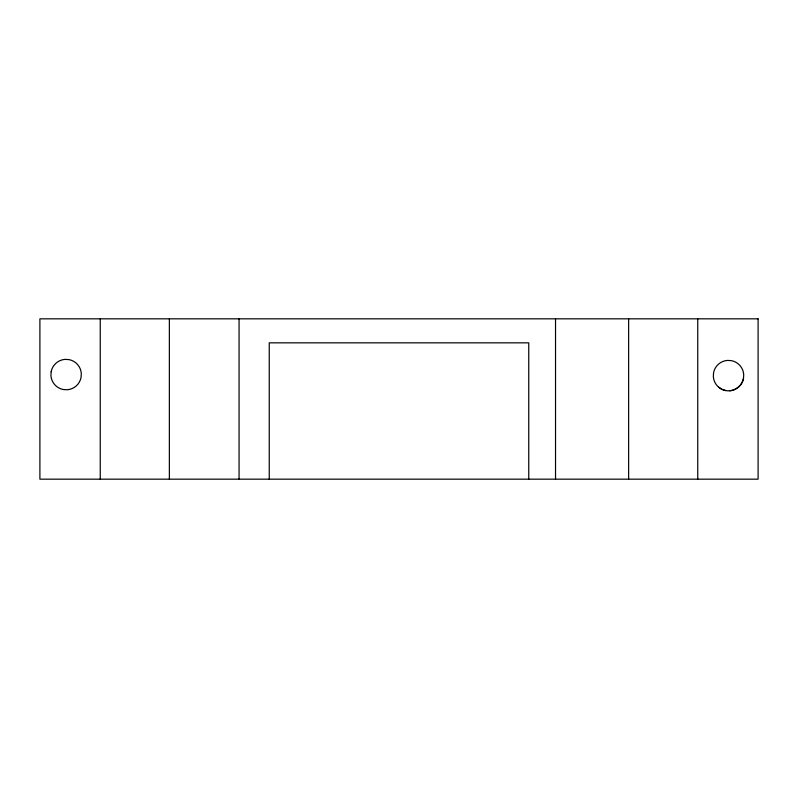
<?xml version="1.0" encoding="UTF-8"?>
<svg xmlns="http://www.w3.org/2000/svg" width="798" height="798" viewBox="0 0 798 798"><rect width="100%" height="100%" fill="white"/><g stroke="black" fill="none" stroke-linecap="round" stroke-linejoin="round"><path stroke-width="1.2" d="M743.487 378.452L743.716 374.481A15.232 15.232 0 0 0 731.377 360.636L727.407 360.417A15.232 15.232 0 0 0 713.562 372.756L713.342 376.726A15.232 15.232 0 0 0 725.681 390.571C733.681 392.137 742.02 386.471 743.487 378.452A15.232 15.232 0 0 1 729.651 390.791M725.681 390.571L721.911 389.324L718.579 387.14M697.751 318.831L697.751 479.169M628.634 318.831L628.634 479.169M555.528 318.831L555.528 479.169M528.755 479.169L528.755 342.841L269.245 342.841L269.245 479.169M239.061 318.831L239.061 479.169M169.366 318.831L169.366 479.169M100.249 318.831L100.249 479.169M51.152 371.718L50.922 375.688A15.232 15.232 0 0 0 63.271 389.524L67.241 389.753A15.232 15.232 0 0 0 81.077 377.414L81.306 373.444A15.232 15.232 0 0 0 68.957 359.599L64.987 359.379A15.232 15.232 0 0 0 51.152 371.718M758.1 318.831L39.9 318.831L39.9 479.169L758.1 479.169L758.1 318.831"/></g></svg>
